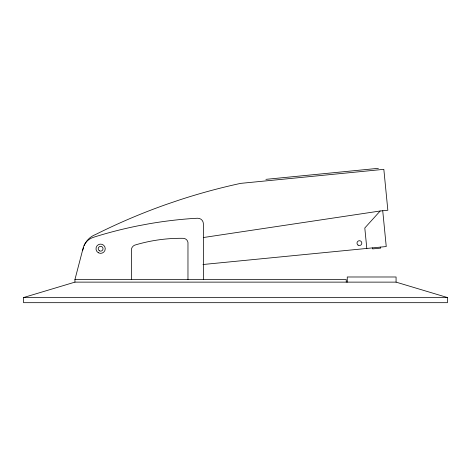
<?xml version="1.0" encoding="UTF-8"?>
<svg xmlns="http://www.w3.org/2000/svg" width="471" height="471" viewBox="0 0 471 471"><rect width="100%" height="100%" fill="white"/><g stroke="black" fill="none" stroke-linecap="round" stroke-linejoin="round"><path stroke-width="0.71" d="M74.93 282.129L396.07 282.129L447.45 297.542L447.45 302.682L23.55 302.682L23.55 297.542L74.93 282.129L74.93 279.562L83.426 247.022A15.278 15.278 0 0 1 93.193 237.396L95.701 236.589A428.263 428.263 0 0 1 138.174 225.809L148.942 223.796A428.263 428.263 0 0 1 192.445 218.52L197.467 218.238A5.605 5.605 0 0 1 203.384 223.831L203.384 279.562M82.708 250.307L83.52 247.634M84.126 245.632L84.268 245.173A20.553 20.553 0 0 1 95.754 234.423A611.546 611.546 0 0 1 166.593 204.332L178.745 200.193A611.546 611.546 0 0 1 240.652 183.372L383.836 169.336L387.845 210.243L380.174 210.996L203.425 237.525M380.174 210.996L364.801 227.993L366.809 248.447M265.909 179.351L378.407 168.318M202.954 264.514L386.244 246.539L382.729 210.743M74.93 279.562L346.238 279.562L346.238 282.129M23.55 297.542L447.45 297.542M380.58 247.098L380.68 248.117L372.691 248.9L372.59 247.881M396.07 282.129L396.07 276.989L347.257 276.989L347.257 282.129M187.97 279.562L187.97 242.465C187.652 240.163 185.509 238.32 183.195 238.314A159.604 159.604 0 0 0 136.019 244.749C133.275 245.173 131.015 247.764 131.45 250.596L131.45 279.562M99.416 250.819A2.408 2.408 0 0 0 103.031 248.729A2.408 2.408 0 0 0 99.416 246.645A2.408 2.408 0 0 0 99.416 250.819M98.309 252.739A4.622 4.622 0 0 0 105.245 248.729A4.622 4.622 0 0 0 98.309 244.726A4.622 4.622 0 0 0 98.309 252.739M358.06 245.114A2.408 2.408 0 0 0 361.816 243.295A2.408 2.408 0 0 0 358.36 240.952A2.408 2.408 0 0 0 358.06 245.114"/></g></svg>
